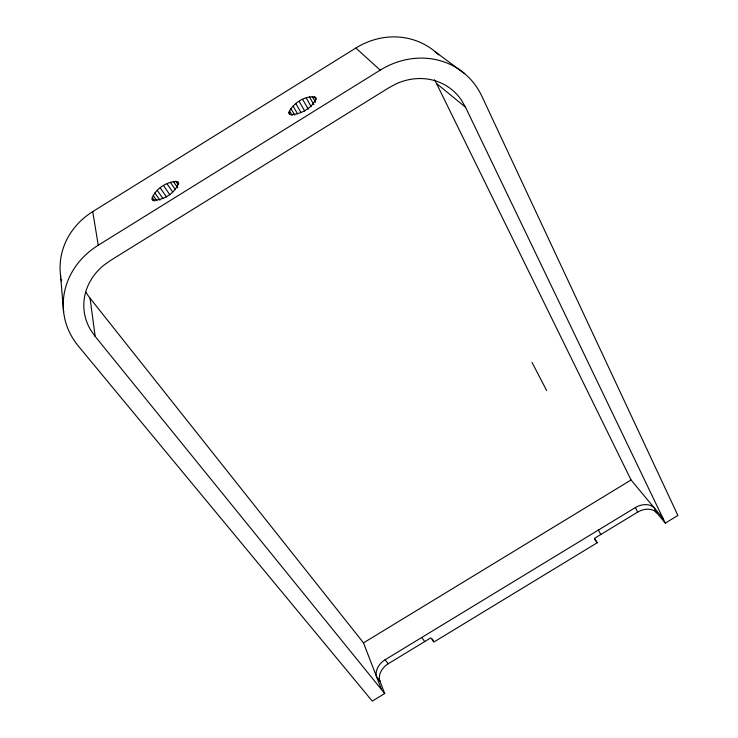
<?xml version="1.0" encoding="UTF-8"?>
<svg xmlns="http://www.w3.org/2000/svg" width="738" height="738" viewBox="0 0 738 738"><rect width="100%" height="100%" fill="white"/><g stroke="black" fill="none" stroke-linecap="round" stroke-linejoin="round"><path stroke-width="1.11" d="M152.074 198.974C154.796 188.946 167.277 181.059 177.517 181.548L178.458 182.59C175.976 192.683 163.163 200.773 152.932 200.072L152.074 198.974L153.375 200.81M288.798 112.416C293.134 103.246 305.532 94.833 315.698 97.324L316.15 98.68C312.1 108.135 300.587 114.676 290.44 114.648L289.167 113.809L288.798 112.416L289.933 114.353M60.756 276.842A74.335 67.416 -2.4 0 1 92.73 211.631L355.845 48.035A74.52 68.366 -57 0 1 438.686 54.88M379.074 678.96L384.719 693.535L372.266 701.1L78.394 346.122A79.317 70.774 -5.7 0 1 98.255 245.228L380.218 70.138A79.538 71.835 -53.4 0 1 481.914 96.327L677.89 515.456L665.289 523.113L654.569 510.189M381.5 689.56L363.502 642.872L631.055 479.986L663.065 518.491M385.079 659.781L635.39 507.55A14.742 10.553 -23 0 1 654.551 508.242L656.765 512.845A14.695 10.572 -22.9 0 0 637.65 512.107L594.699 538.223L597.18 542.781L433.852 642.069L430.789 637.881L388.216 663.766A14.612 10.452 -41.7 0 0 379.904 681.109L376.712 677.143A14.659 10.443 -41.6 0 1 385.079 659.781L388.216 663.766M435.319 51.826L464.672 73.68M434.396 79.842L436.509 83.495L465.494 107.195L665.289 523.113M355.845 48.035L380.218 70.138M465.494 107.195L461.647 100.451A59.584 53.8 -53.4 0 0 396.195 83.837L388.686 87.859L110.608 260.394L103.754 265.274A59.418 53.007 -5.7 0 0 90.746 330.117L95.174 336.427L384.719 693.535M85.894 292.22A55.691 50.498 -2.5 0 0 89.741 297.801L363.502 642.872M421.73 637.484L424.747 641.562M594.533 539.127L597.18 542.781M152.111 197.332L154.703 201.004M153.043 195.256L156.908 200.754M154.796 192.886L159.934 200.21M157.249 190.386L162.997 198.623M160.238 187.913L166.603 197.074M163.55 185.644L169.897 194.814M166.982 183.716L172.683 191.981M170.312 182.268L175.367 189.629M175.764 181.142L178.282 184.841M173.301 181.391L177.72 187.849M177.517 181.548L178.781 183.402M289.361 110.562L292.193 115.405M290.8 108.385L294.757 115.146M293.023 106.023L297.525 113.753M295.864 103.634L300.91 112.342M299.148 101.383L304.739 111.069M302.654 99.418L308.226 109.113M306.159 97.859L311.159 106.604M309.416 96.816L313.853 104.612M314.351 96.54L316.021 99.473M312.211 96.364L315.532 102.222M598.398 530.05L600.797 534.515M532.043 362.45L546.673 390.605M635.39 507.55L637.65 512.107M436.509 83.495L631.055 479.986M432.431 638.997L433.372 641.045M92.73 211.631L98.255 245.228M90.054 298.272L95.174 336.427M60.461 274.628L63.625 311.897M61.586 281.252A74.335 67.416 -2.4 0 1 61.134 279.056"/></g></svg>
